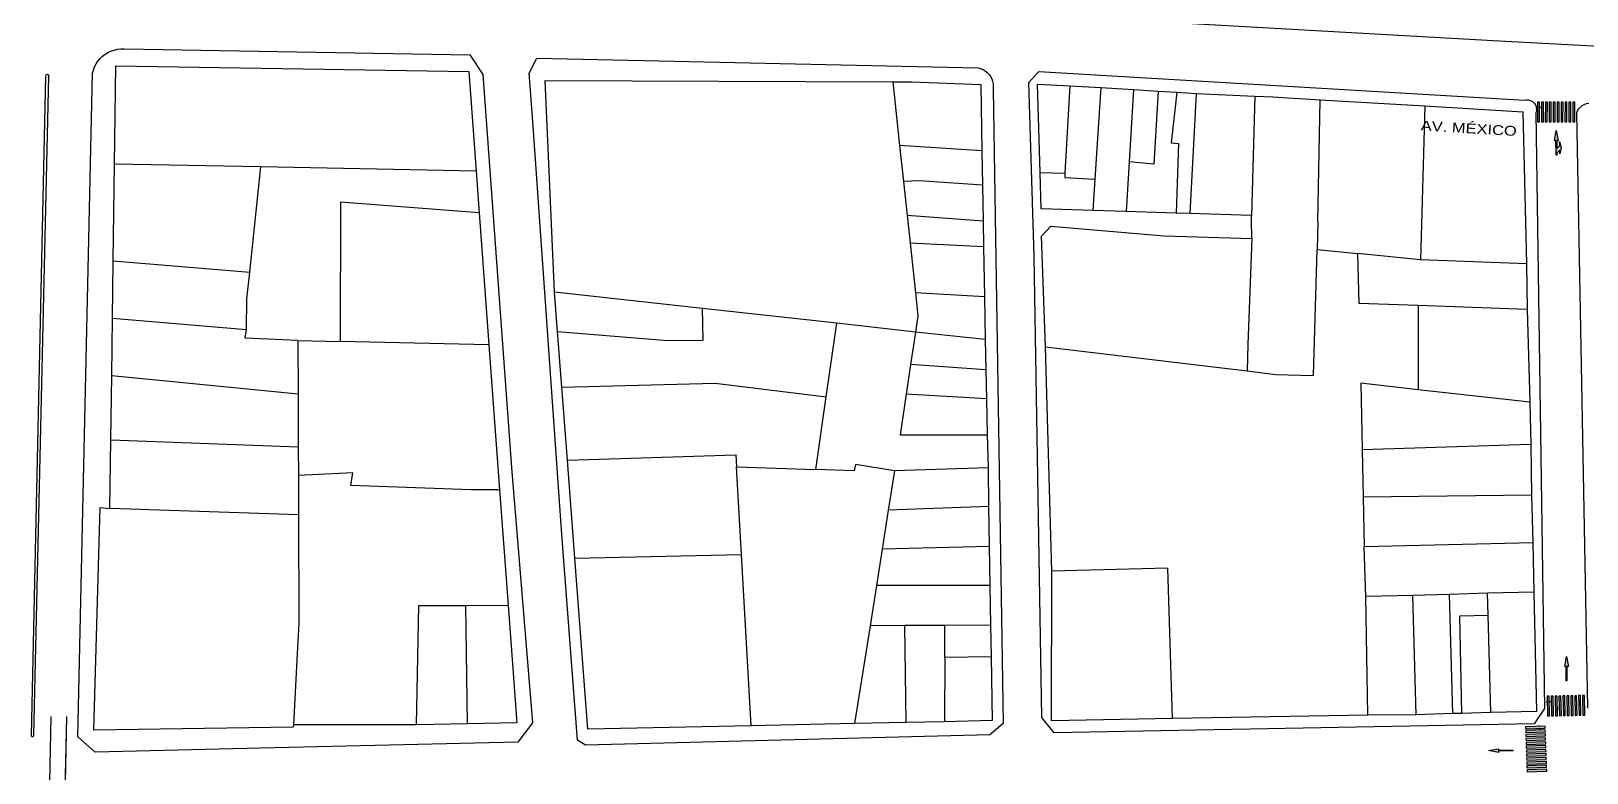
# Model space of a CAD drawing. Header units: metres. Extents: x 668617 to 675126, y 2286318 to 2293677.
# Drawn here: x 669404.7 to 669721.4, y 2287320.9 to 2287471.9 of the extents above; entities that cross this region are included whole.
import ezdxf

# ---------------------------------------------------------------- set-up
doc = ezdxf.new("R2010")
doc.units = ezdxf.units.M
doc.header["$MEASUREMENT"] = 0
doc.linetypes.add('ACAD_ISO07W100', pattern=[3, 0, -3])
for name, color, linetype in [('DMTG-PB-BANQUETAS', 251, 'Continuous'), ('DMTG-PB-LOTIFICACION', 253, 'Continuous'), ('DMTG-PB-MANZANAS', 251, 'Continuous'), ('DMTG-SH-FLECHA FRENTE', 252, 'Continuous'), ('DMTG-SH-FLECHA FRENTE DERECHA', 252, 'Continuous'), ('DMTG-SH-LINEA DISCONTINUA', 252, 'Continuous'), ('DMTG-SH-PASO PEATONAL', 253, 'Continuous'), ('DMTG-X-NOM CALLES', 250, 'Continuous')]:
    doc.layers.add(name, color=color, linetype=linetype)
doc.styles.add('CALLE', font='arial.ttf', dxfattribs={"height": 9})

# ---------------------------------------------------------------- blocks, each defined once
blk = doc.blocks.new('*U30')
for points in [[(0, -0.05), (30, -0.05), (30, 0.05), (0, 0.05)], [(35, -0.05), (37.5, -0.05), (37.5, 0.05), (35, 0.05)], [(42.5, -0.05), (45, -0.05), (45, 0.05), (42.5, 0.05)], [(50, -0.05), (52.5, -0.05), (52.5, 0.05), (50, 0.05)], [(57.5, -0.05), (60, -0.05), (60, 0.05), (57.5, 0.05)], [(65, -0.05), (67.5, -0.05), (67.5, 0.05), (65, 0.05)], [(72.5, -0.05), (75, -0.05), (75, 0.05), (72.5, 0.05)], [(80, -0.05), (82.5, -0.05), (82.5, 0.05), (80, 0.05)], [(87.5, -0.05), (90, -0.05), (90, 0.05), (87.5, 0.05)], [(95, -0.05), (97.5, -0.05), (97.5, 0.05), (95, 0.05)], [(102.5, -0.05), (105, -0.05), (105, 0.05), (102.5, 0.05)]]:
    blk.add_hatch(color=252).paths.add_polyline_path(points)
for points in [[(0, -0.05), (30, -0.05), (30, 0.05), (0, 0.05)], [(35, -0.05), (37.5, -0.05), (37.5, 0.05), (35, 0.05)], [(42.5, -0.05), (45, -0.05), (45, 0.05), (42.5, 0.05)], [(50, -0.05), (52.5, -0.05), (52.5, 0.05), (50, 0.05)], [(57.5, -0.05), (60, -0.05), (60, 0.05), (57.5, 0.05)], [(65, -0.05), (67.5, -0.05), (67.5, 0.05), (65, 0.05)], [(72.5, -0.05), (75, -0.05), (75, 0.05), (72.5, 0.05)], [(80, -0.05), (82.5, -0.05), (82.5, 0.05), (80, 0.05)], [(87.5, -0.05), (90, -0.05), (90, 0.05), (87.5, 0.05)], [(95, -0.05), (97.5, -0.05), (97.5, 0.05), (95, 0.05)], [(102.5, -0.05), (105, -0.05), (105, 0.05), (102.5, 0.05)]]:
    blk.add_lwpolyline(points, close=True)
blk = doc.blocks.new('*U310')
at = {"transparency": 33554687}
h = blk.add_hatch(color=252, dxfattribs=at)
h.dxf.hatch_style = 1
h.paths.add_polyline_path([(0.32, 6.49), (0.34, 6.89), (-3.65, 7.09), (-3.67, 6.69)])
h = blk.add_hatch(color=252, dxfattribs=at)
h.dxf.hatch_style = 1
h.paths.add_polyline_path([(0.36, 7.29), (0.38, 7.69), (-3.61, 7.89), (-3.63, 7.49)])
h = blk.add_hatch(color=252, dxfattribs=at)
h.dxf.hatch_style = 1
h.paths.add_polyline_path([(0.4, 8.09), (0.42, 8.49), (-3.58, 8.69), (-3.59, 8.29)])
h = blk.add_hatch(color=252, dxfattribs=at)
h.dxf.hatch_style = 1
h.paths.add_polyline_path([(0.44, 8.89), (0.46, 9.29), (-3.54, 9.49), (-3.56, 9.09)])
h = blk.add_hatch(color=252, dxfattribs=at)
h.dxf.hatch_style = 1
h.paths.add_polyline_path([(0.16, 3.3), (0.18, 3.7), (-3.81, 3.89), (-3.83, 3.49)])
h = blk.add_hatch(color=252, dxfattribs=at)
h.dxf.hatch_style = 1
h.paths.add_polyline_path([(0.2, 4.09), (0.22, 4.49), (-3.77, 4.69), (-3.79, 4.29)])
h = blk.add_hatch(color=252, dxfattribs=at)
h.dxf.hatch_style = 1
h.paths.add_polyline_path([(0.24, 4.89), (0.26, 5.29), (-3.73, 5.49), (-3.75, 5.09)])
h = blk.add_hatch(color=252, dxfattribs=at)
h.dxf.hatch_style = 1
h.paths.add_polyline_path([(0.28, 5.69), (0.3, 6.09), (-3.69, 6.29), (-3.71, 5.89)])
h = blk.add_hatch(color=252, dxfattribs=at)
h.dxf.hatch_style = 1
h.paths.add_polyline_path([(0, 0.1), (0.02, 0.5), (-3.97, 0.7), (-3.99, 0.3)])
h = blk.add_hatch(color=252, dxfattribs=at)
h.dxf.hatch_style = 1
h.paths.add_polyline_path([(0.04, 0.9), (0.06, 1.3), (-3.93, 1.5), (-3.95, 1.1)])
h = blk.add_hatch(color=252, dxfattribs=at)
h.dxf.hatch_style = 1
h.paths.add_polyline_path([(0.08, 1.7), (0.1, 2.1), (-3.89, 2.3), (-3.91, 1.9)])
h = blk.add_hatch(color=252, dxfattribs=at)
h.dxf.hatch_style = 1
h.paths.add_polyline_path([(0.12, 2.5), (0.14, 2.9), (-3.85, 3.09), (-3.87, 2.69)])
for points in [[(0.32, 6.49), (0.34, 6.89), (-3.65, 7.09), (-3.67, 6.69)], [(0.36, 7.29), (0.38, 7.69), (-3.61, 7.89), (-3.63, 7.49)], [(0.4, 8.09), (0.42, 8.49), (-3.58, 8.69), (-3.59, 8.29)], [(0.44, 8.89), (0.46, 9.29), (-3.54, 9.49), (-3.56, 9.09)], [(0.16, 3.3), (0.18, 3.7), (-3.81, 3.89), (-3.83, 3.49)], [(0.2, 4.09), (0.22, 4.49), (-3.77, 4.69), (-3.79, 4.29)], [(0.24, 4.89), (0.26, 5.29), (-3.73, 5.49), (-3.75, 5.09)], [(0.28, 5.69), (0.3, 6.09), (-3.69, 6.29), (-3.71, 5.89)], [(0, 0.1), (0.02, 0.5), (-3.97, 0.7), (-3.99, 0.3)], [(0.04, 0.9), (0.06, 1.3), (-3.93, 1.5), (-3.95, 1.1)], [(0.08, 1.7), (0.1, 2.1), (-3.89, 2.3), (-3.91, 1.9)], [(0.12, 2.5), (0.14, 2.9), (-3.85, 3.09), (-3.87, 2.69)]]:
    blk.add_lwpolyline(points, close=True)
at = {"layer": 'Defpoints', "color": 255, "linetype": 'ACAD_ISO07W100'}
for p, q in [((-2.92, 0.9), (0.18, 0.75)), ((-2.8, 0.14), (0.3, -0.01))]:
    blk.add_line(p, q, dxfattribs=at)
blk = doc.blocks.new('*U344')
at = {"transparency": 33554687}
h = blk.add_hatch(color=252, dxfattribs=at)
h.dxf.hatch_style = 1
h.paths.add_polyline_path([(0.32, 6.49), (0.34, 6.89), (-3.65, 7.09), (-3.67, 6.69)])
h = blk.add_hatch(color=252, dxfattribs=at)
h.dxf.hatch_style = 1
h.paths.add_polyline_path([(0.36, 7.29), (0.38, 7.69), (-3.61, 7.89), (-3.63, 7.49)])
h = blk.add_hatch(color=252, dxfattribs=at)
h.dxf.hatch_style = 1
h.paths.add_polyline_path([(0.16, 3.3), (0.18, 3.7), (-3.81, 3.89), (-3.83, 3.49)])
h = blk.add_hatch(color=252, dxfattribs=at)
h.dxf.hatch_style = 1
h.paths.add_polyline_path([(0.2, 4.09), (0.22, 4.49), (-3.77, 4.69), (-3.79, 4.29)])
h = blk.add_hatch(color=252, dxfattribs=at)
h.dxf.hatch_style = 1
h.paths.add_polyline_path([(0.24, 4.89), (0.26, 5.29), (-3.73, 5.49), (-3.75, 5.09)])
h = blk.add_hatch(color=252, dxfattribs=at)
h.dxf.hatch_style = 1
h.paths.add_polyline_path([(0.28, 5.69), (0.3, 6.09), (-3.69, 6.29), (-3.71, 5.89)])
h = blk.add_hatch(color=252, dxfattribs=at)
h.dxf.hatch_style = 1
h.paths.add_polyline_path([(0, 0.1), (0.02, 0.5), (-3.97, 0.7), (-3.99, 0.3)])
h = blk.add_hatch(color=252, dxfattribs=at)
h.dxf.hatch_style = 1
h.paths.add_polyline_path([(0.04, 0.9), (0.06, 1.3), (-3.93, 1.5), (-3.95, 1.1)])
h = blk.add_hatch(color=252, dxfattribs=at)
h.dxf.hatch_style = 1
h.paths.add_polyline_path([(0.08, 1.7), (0.1, 2.1), (-3.89, 2.3), (-3.91, 1.9)])
h = blk.add_hatch(color=252, dxfattribs=at)
h.dxf.hatch_style = 1
h.paths.add_polyline_path([(0.12, 2.5), (0.14, 2.9), (-3.85, 3.09), (-3.87, 2.69)])
for points in [[(0.32, 6.49), (0.34, 6.89), (-3.65, 7.09), (-3.67, 6.69)], [(0.36, 7.29), (0.38, 7.69), (-3.61, 7.89), (-3.63, 7.49)], [(0.16, 3.3), (0.18, 3.7), (-3.81, 3.89), (-3.83, 3.49)], [(0.2, 4.09), (0.22, 4.49), (-3.77, 4.69), (-3.79, 4.29)], [(0.24, 4.89), (0.26, 5.29), (-3.73, 5.49), (-3.75, 5.09)], [(0.28, 5.69), (0.3, 6.09), (-3.69, 6.29), (-3.71, 5.89)], [(0, 0.1), (0.02, 0.5), (-3.97, 0.7), (-3.99, 0.3)], [(0.04, 0.9), (0.06, 1.3), (-3.93, 1.5), (-3.95, 1.1)], [(0.08, 1.7), (0.1, 2.1), (-3.89, 2.3), (-3.91, 1.9)], [(0.12, 2.5), (0.14, 2.9), (-3.85, 3.09), (-3.87, 2.69)]]:
    blk.add_lwpolyline(points, close=True)
at = {"layer": 'Defpoints', "color": 255, "linetype": 'ACAD_ISO07W100'}
for p, q in [((-2.92, 0.9), (0.18, 0.75)), ((-2.8, 0.14), (0.3, -0.01))]:
    blk.add_line(p, q, dxfattribs=at)
blk = doc.blocks.new('*U225')
blk.add_hatch(color=252).paths.add_polyline_path([(4.21, 5.23), (3.84, 3.18), (4.14, 3.18), (4.14, 0.23), (4.29, 0.23), (4.29, 3.18), (4.59, 3.18)])
at = {"color": 252}
blk.add_lwpolyline([(4.21, 5.23), (3.84, 3.18), (4.14, 3.18), (4.14, 0.23), (4.29, 0.23), (4.29, 3.18), (4.59, 3.18), (4.21, 5.23)], dxfattribs=at)
blk = doc.blocks.new('*U61')
blk.add_hatch(color=252).paths.add_polyline_path([(-2.43, 3.09), (-2.43, 2.74), (-2.58, 2.74), (-2.58, 5.69), (-2.88, 5.69), (-2.51, 7.74), (-2.13, 5.69), (-2.43, 5.69), (-2.43, 4.09), (-1.83, 4.69), (-1.83, 5.49), (-1.53, 4.19), (-1.83, 2.99), (-1.83, 3.69)])
at = {"color": 252}
blk.add_lwpolyline([(-2.43, 3.09), (-2.43, 2.74), (-2.58, 2.74), (-2.58, 5.69), (-2.88, 5.69), (-2.51, 7.74), (-2.13, 5.69), (-2.43, 5.69), (-2.43, 4.09), (-1.83, 4.69), (-1.83, 5.49), (-1.53, 4.19), (-1.83, 2.99), (-1.83, 3.69)], close=True, dxfattribs=at)

msp = doc.modelspace()

# ---------------------------------------------------------------- linework, layer by layer
at = {"layer": 'DMTG-PB-BANQUETAS'}
for points in [[(669633.82769, 2287473.88551), (669702.33785, 2287469.99673), (669796.13062, 2287465.0133)], [(669494.06777, 2287467.09591), (669496.65249, 2287463.11973), (669502.49982, 2287383.07339), (669506.82833, 2287331.10302), (669503.78589, 2287327.12437), (669451.44655, 2287325.91766), (669417.78752, 2287325.08908), (669414.22762, 2287328.23144), (669417.25592, 2287463.33577), (669417.42079, 2287463.99457), (669417.6575, 2287464.63184), (669417.96298, 2287465.2386), (669418.3342, 2287465.80787), (669418.76607, 2287466.3317), (669419.25358, 2287466.80512), (669419.79067, 2287467.22116), (669420.3703, 2287467.57589), (669420.98644, 2287467.86335), (669421.63007, 2287468.08161), (669422.29315, 2287468.22572), (669422.96969, 2287468.29673), (669423.64867, 2287468.29172), (669494.06777, 2287467.09591)], [(669597.50232, 2287464.48638), (669598.01629, 2287464.34458), (669598.50575, 2287464.13396), (669598.96071, 2287463.8566), (669599.37324, 2287463.52054), (669599.73637, 2287463.12985), (669600.04115, 2287462.69259), (669600.28365, 2287462.21779), (669600.45794, 2287461.71449), (669600.56109, 2287461.19171), (669600.59116, 2287460.65948), (669600.54724, 2287460.12879), (669602.625, 2287330.97493), (669599.9076, 2287328.62792), (669517.61183, 2287326.5243), (669515.93451, 2287327.57071), (669512.75957, 2287369.45429), (669506.81489, 2287454.46648), (669506.12672, 2287463.3868), (669507.686, 2287466.40038), (669597.50232, 2287464.48638)], [(669712.76825, 2287333.99003), (669710.6692, 2287330.87444), (669612.95996, 2287329.0346), (669610.45326, 2287332.20018), (669608.93648, 2287426.12494), (669607.83128, 2287461.46206), (669609.85966, 2287463.67415), (669708.75871, 2287457.896), (669709.14104, 2287457.94018), (669709.52583, 2287457.91034), (669709.89708, 2287457.8066), (669710.24081, 2287457.63306), (669710.54507, 2287457.39681), (669710.79793, 2287457.10593), (669710.98947, 2287456.77151), (669711.11378, 2287456.40658), (669711.16396, 2287456.0242), (669711.14112, 2287455.64036), (669711.04337, 2287455.26707), (669712.76825, 2287333.99003)], [(669407.69845, 2287462.7653), (669404.74005, 2287328.59548), (669404.75895, 2287328.44633), (669404.85409, 2287328.33063), (669404.99675, 2287328.28357), (669405.14203, 2287328.3205), (669405.24484, 2287328.42975), (669405.27392, 2287328.57654), (669408.34257, 2287462.77954), (669408.31566, 2287462.92774), (669408.22455, 2287463.04842), (669408.08803, 2287463.11343), (669407.938, 2287463.11054), (669407.80447, 2287463.03852), (669407.71855, 2287462.91515), (669407.69845, 2287462.7653)], [(669407.69845, 2287462.7653), (669404.74005, 2287328.59548), (669404.75895, 2287328.44633), (669404.85409, 2287328.33063), (669404.99675, 2287328.28357), (669405.14203, 2287328.3205), (669405.24484, 2287328.42975), (669405.27392, 2287328.57654), (669408.34257, 2287462.77954), (669408.31566, 2287462.92774), (669408.22455, 2287463.04842), (669408.08803, 2287463.11343), (669407.938, 2287463.11054), (669407.80447, 2287463.03852), (669407.71855, 2287462.91515), (669407.69845, 2287462.7653)], [(669721.58193, 2287334.04898), (669719.33562, 2287455.27086), (669719.52488, 2287455.71148), (669719.78188, 2287456.11759), (669720.10054, 2287456.47625), (669720.47279, 2287456.77951), (669720.88857, 2287457.01945), (669721.33784, 2287457.19014), (669721.80757, 2287457.28667)]]:
    msp.add_lwpolyline(points, dxfattribs=at)
at = {"layer": 'DMTG-PB-BANQUETAS', "flags": 128}
msp.add_lwpolyline([(669407.69845, 2287462.7653), (669404.74005, 2287328.59548), (669404.75895, 2287328.44633), (669404.85409, 2287328.33063), (669404.99675, 2287328.28357), (669405.14203, 2287328.3205), (669405.24484, 2287328.42975), (669405.27392, 2287328.57654), (669408.34257, 2287462.77954), (669408.31566, 2287462.92774), (669408.22455, 2287463.04842), (669408.08803, 2287463.11343), (669407.938, 2287463.11054), (669407.80447, 2287463.03852), (669407.71855, 2287462.91515), (669407.69845, 2287462.7653)], dxfattribs=at)
msp.add_lwpolyline([(669407.69845, 2287462.7653), (669404.74005, 2287328.59548), (669404.75895, 2287328.44633), (669404.85409, 2287328.33063), (669404.99675, 2287328.28357), (669405.14203, 2287328.3205), (669405.24484, 2287328.42975), (669405.27392, 2287328.57654), (669408.34257, 2287462.77954), (669408.31566, 2287462.92774), (669408.22455, 2287463.04842), (669408.08803, 2287463.11343), (669407.938, 2287463.11054), (669407.80447, 2287463.03852), (669407.71855, 2287462.91515), (669407.69845, 2287462.7653)], dxfattribs=at)
at = {"layer": 'DMTG-PB-LOTIFICACION'}
for p, q in [((669421.73993, 2287444.86401), (669422.01433, 2287464.86608)), ((669422.01433, 2287464.86608), (669493.8303, 2287463.73119)), ((669493.8303, 2287463.73119), (669495.3174, 2287443.38658)), ((669509.34038, 2287461.86032), (669580.13267, 2287461.58111)), ((669511.27467, 2287418.80659), (669509.34038, 2287461.86032)), ((669580.13267, 2287461.58111), (669584.03266, 2287461.59769)), ((669580.13267, 2287461.58111), (669581.51713, 2287448.66633)), ((669584.03266, 2287461.59769), (669598.02514, 2287461.06712)), ((669598.02514, 2287461.06712), (669598.27292, 2287447.56756)), ((669609.57433, 2287461.12655), (669616.19585, 2287460.78464)), ((669610.13078, 2287443.10875), (669609.57433, 2287461.12655)), ((669616.19585, 2287460.78464), (669615.17133, 2287442.99014)), ((669616.19585, 2287460.78464), (669622.5074, 2287460.43142)), ((669622.5074, 2287460.43142), (669621.27662, 2287441.75603)), ((669622.5074, 2287460.43142), (669629.119, 2287460.06947)), ((669629.119, 2287460.06947), (669628.2515, 2287445.33565)), ((669629.119, 2287460.06947), (669634.12056, 2287459.71068)), ((669634.12056, 2287459.71068), (669633.26358, 2287444.85691)), ((669634.12056, 2287459.71068), (669637.93159, 2287459.47685)), ((669637.93159, 2287459.47685), (669636.82526, 2287449.18206)), ((669637.93159, 2287459.47685), (669641.8527, 2287459.22348)), ((669641.8527, 2287459.22348), (669640.5764, 2287434.77785)), ((669641.8527, 2287459.22348), (669653.85505, 2287458.6944)), ((669653.85505, 2287458.6944), (669653.11824, 2287434.37106)), ((669653.85505, 2287458.6944), (669657.45583, 2287458.51968)), ((669657.45583, 2287458.51968), (669660.47652, 2287458.36249)), ((669660.47652, 2287458.36249), (669664.14763, 2287458.10807)), ((669664.14763, 2287458.10807), (669667.1285, 2287457.91071)), ((669666.67385, 2287433.07856), (669667.1285, 2287457.91071)), ((669667.1285, 2287457.91071), (669688.42386, 2287456.69105)), ((669688.42386, 2287456.69105), (669687.5368, 2287425.357)), ((669688.42386, 2287456.69105), (669708.36924, 2287455.46566)), ((669708.36924, 2287455.46566), (669709.14051, 2287424.52865)), ((669598.27292, 2287447.56756), (669581.51713, 2287448.66633)), ((669581.51713, 2287448.66633), (669582.3036, 2287441.32986)), ((669636.82526, 2287449.18206), (669638.28571, 2287449.07826)), ((669638.28571, 2287449.07826), (669637.80613, 2287434.8361)), ((669421.47429, 2287425.15199), (669421.73993, 2287444.86401)), ((669451.51309, 2287444.26617), (669421.73993, 2287444.86401)), ((669598.27292, 2287447.56756), (669598.39288, 2287440.56775)), ((669628.2515, 2287445.33565), (669627.65457, 2287435.18303)), ((669633.26358, 2287444.85691), (669628.2515, 2287445.33565)), ((669449.23449, 2287422.86984), (669451.51309, 2287444.26617)), ((669495.3174, 2287443.38658), (669451.51309, 2287444.26617)), ((669495.3174, 2287443.38658), (669495.95369, 2287434.9089)), ((669585.58898, 2287441.43339), (669582.3036, 2287441.32986)), ((669598.39288, 2287440.56775), (669585.58898, 2287441.43339)), ((669610.13078, 2287443.10875), (669615.17133, 2287442.99014)), ((669610.34205, 2287435.73958), (669610.13078, 2287443.10875)), ((669615.17133, 2287442.99014), (669615.12507, 2287442.10993)), ((669615.12507, 2287442.10993), (669621.27662, 2287441.75603)), ((669621.27662, 2287441.75603), (669620.86357, 2287435.40422)), ((669582.3036, 2287441.32986), (669583.0504, 2287434.36343)), ((669598.39288, 2287440.56775), (669598.52417, 2287433.25798)), ((669467.69388, 2287437.09892), (669467.64601, 2287408.75707)), ((669495.95369, 2287434.9089), (669467.69388, 2287437.09892)), ((669620.86357, 2287435.40422), (669610.34205, 2287435.73958)), ((669627.65457, 2287435.18303), (669620.86357, 2287435.40422)), ((669637.80613, 2287434.8361), (669627.65457, 2287435.18303)), ((669495.95369, 2287434.9089), (669497.92856, 2287408.07608)), ((669598.52417, 2287433.25798), (669583.0504, 2287434.36343)), ((669583.0504, 2287434.36343), (669583.64946, 2287428.77522)), ((669598.52417, 2287433.25798), (669598.62664, 2287428.00818)), ((669610.42577, 2287430.14989), (669612.3171, 2287432.19793)), ((669612.3171, 2287432.19793), (669635.38554, 2287430.25579)), ((669640.5764, 2287434.77785), (669637.80613, 2287434.8361)), ((669653.11824, 2287434.37106), (669640.5764, 2287434.77785)), ((669653.13202, 2287433.48111), (669653.11824, 2287434.37106)), ((669653.20801, 2287429.7114), (669653.13202, 2287433.48111)), ((669666.67385, 2287433.07856), (669666.51761, 2287427.47784)), ((669598.62664, 2287428.00818), (669583.64946, 2287428.77522)), ((669583.64946, 2287428.77522), (669584.73398, 2287418.65847)), ((669611.19114, 2287407.67293), (669610.42577, 2287430.14989)), ((669635.38554, 2287430.25579), (669653.20801, 2287429.7114)), ((669653.20801, 2287429.7114), (669652.42954, 2287408.1379)), ((669598.62664, 2287428.00818), (669598.80008, 2287417.85846)), ((669665.79644, 2287401.82455), (669666.51761, 2287427.47784)), ((669666.51761, 2287427.47784), (669674.70118, 2287426.65256)), ((669687.5368, 2287425.357), (669674.70118, 2287426.65256)), ((669674.70118, 2287426.65256), (669674.99441, 2287416.46371)), ((669421.31433, 2287413.46078), (669421.47429, 2287425.15199)), ((669421.47429, 2287425.15199), (669449.23449, 2287422.86984)), ((669448.67786, 2287417.40723), (669449.23449, 2287422.86984)), ((669709.14051, 2287424.52865), (669687.5368, 2287425.357)), ((669709.14051, 2287424.52865), (669709.28992, 2287415.2392)), ((669448.57448, 2287411.18651), (669448.67786, 2287417.40723)), ((669541.39081, 2287415.46637), (669511.27467, 2287418.80659)), ((669511.88903, 2287410.77883), (669511.27467, 2287418.80659)), ((669598.80008, 2287417.85846), (669584.73398, 2287418.65847)), ((669584.73398, 2287418.65847), (669585.23651, 2287413.97065)), ((669598.80008, 2287417.85846), (669598.95753, 2287409.10873)), ((669687.05634, 2287416.03488), (669674.99441, 2287416.46371)), ((669421.15415, 2287401.81957), (669421.31433, 2287413.46078)), ((669421.31433, 2287413.46078), (669448.57448, 2287411.18651)), ((669568.74423, 2287412.43257), (669541.39081, 2287415.46637)), ((669541.50696, 2287409.03461), (669541.39081, 2287415.46637)), ((669585.23651, 2287413.97065), (669584.74068, 2287410.65839)), ((669709.28992, 2287415.2392), (669687.05634, 2287416.03488)), ((669687.05634, 2287416.03488), (669687.08898, 2287398.91487)), ((669709.28992, 2287415.2392), (669709.77989, 2287396.39111)), ((669448.33219, 2287409.3854), (669448.57448, 2287411.18651)), ((669511.88903, 2287410.77883), (669534.31741, 2287408.90405)), ((669512.74752, 2287399.45197), (669511.88903, 2287410.77883)), ((669566.57273, 2287397.43123), (669568.74423, 2287412.43257)), ((669584.74068, 2287410.65839), (669568.74423, 2287412.43257)), ((669584.74068, 2287410.65839), (669583.75573, 2287404.02288)), ((669598.95753, 2287409.10873), (669584.74068, 2287410.65839)), ((669459.04367, 2287408.95947), (669448.33219, 2287409.3854)), ((669459.04367, 2287408.95947), (669467.64601, 2287408.75707)), ((669459.04367, 2287408.95947), (669459.0785, 2287398.10058)), ((669497.92856, 2287408.07608), (669467.64601, 2287408.75707)), ((669497.92856, 2287408.07608), (669500.08507, 2287378.52391)), ((669534.31741, 2287408.90405), (669541.50696, 2287409.03461)), ((669598.95753, 2287409.10873), (669599.07398, 2287402.92894)), ((669611.19114, 2287407.67293), (669652.23245, 2287402.73701)), ((669612.51506, 2287361.96814), (669611.19114, 2287407.67293)), ((669652.42954, 2287408.1379), (669652.23245, 2287402.73701)), ((669583.75573, 2287404.02288), (669582.86466, 2287398.01986)), ((669599.07398, 2287402.92894), (669583.75573, 2287404.02288)), ((669420.96026, 2287388.70815), (669421.15415, 2287401.81957)), ((669421.15415, 2287401.81957), (669459.0785, 2287398.10058)), ((669599.07398, 2287402.92894), (669599.17923, 2287397.02912)), ((669652.23245, 2287402.73701), (669658.00545, 2287402.0415)), ((669658.00545, 2287402.0415), (669665.79644, 2287401.82455)), ((669459.0785, 2287398.10058), (669459.11318, 2287387.29027)), ((669512.74752, 2287399.45197), (669543.95474, 2287400.21461)), ((669513.90134, 2287384.5462), (669512.74752, 2287399.45197)), ((669543.95474, 2287400.21461), (669566.57273, 2287397.43123)), ((669564.4349, 2287382.66251), (669566.57273, 2287397.43123)), ((669582.86466, 2287398.01986), (669581.63031, 2287389.70422)), ((669599.17923, 2287397.02912), (669582.86466, 2287398.01986)), ((669687.08898, 2287398.91487), (669675.37336, 2287400.21517)), ((669675.37336, 2287400.21517), (669675.66072, 2287386.69627)), ((669709.77989, 2287396.39111), (669687.08898, 2287398.91487)), ((669599.17923, 2287397.02912), (669599.31052, 2287389.71935)), ((669709.77989, 2287396.39111), (669709.98659, 2287387.74191)), ((669420.77018, 2287374.70671), (669420.96026, 2287388.70815)), ((669420.96026, 2287388.70815), (669459.11318, 2287387.29027)), ((669581.63031, 2287389.70422), (669599.31052, 2287389.71935)), ((669599.31052, 2287389.71935), (669599.56915, 2287383.03015)), ((669709.98659, 2287387.74191), (669675.66072, 2287386.69627)), ((669709.98659, 2287387.74191), (669710.16033, 2287377.43256)), ((669459.11318, 2287387.29027), (669459.15663, 2287381.4502)), ((669513.90134, 2287384.5462), (669548.20726, 2287385.62202)), ((669515.41667, 2287364.61173), (669513.90134, 2287384.5462)), ((669548.20726, 2287385.62202), (669548.34355, 2287383.21123)), ((669675.66072, 2287386.69627), (669675.87178, 2287377.01708)), ((669470.20991, 2287381.95712), (669459.15663, 2287381.4502)), ((669459.15663, 2287381.4502), (669459.17634, 2287373.44992)), ((669469.85083, 2287379.40547), (669470.20991, 2287381.95712)), ((669548.34355, 2287383.21123), (669564.4349, 2287382.66251)), ((669549.33698, 2287365.33502), (669548.34355, 2287383.21123)), ((669572.30145, 2287382.39425), (669564.4349, 2287382.66251)), ((669572.56601, 2287383.66543), (669572.30145, 2287382.39425)), ((669580.49151, 2287382.40905), (669572.56601, 2287383.66543)), ((669580.49151, 2287382.40905), (669579.22379, 2287374.38201)), ((669599.56915, 2287383.03015), (669580.49151, 2287382.40905)), ((669599.56915, 2287383.03015), (669599.58296, 2287375.12985)), ((669494.31504, 2287378.50939), (669469.85083, 2287379.40547)), ((669500.08507, 2287378.52391), (669494.31504, 2287378.50939)), ((669500.08507, 2287378.52391), (669501.81573, 2287355.01019)), ((669417.48326, 2287329.5807), (669418.81916, 2287374.93843)), ((669418.81916, 2287374.93843), (669420.77018, 2287374.70671)), ((669599.58296, 2287375.12985), (669579.22379, 2287374.38201)), ((669599.58296, 2287375.12985), (669599.72789, 2287366.97009)), ((669710.16033, 2287377.43256), (669675.87178, 2287377.01708)), ((669675.87178, 2287377.01708), (669676.09468, 2287366.90793)), ((669710.16033, 2287377.43256), (669710.40135, 2287367.76349)), ((669459.17634, 2287373.44992), (669420.77018, 2287374.70671)), ((669459.17634, 2287373.44992), (669459.23082, 2287351.32908)), ((669579.22379, 2287374.38201), (669577.96889, 2287366.43614)), ((669577.96889, 2287366.43614), (669576.79964, 2287359.03261)), ((669599.72789, 2287366.97009), (669577.96889, 2287366.43614)), ((669599.72789, 2287366.97009), (669599.86187, 2287359.0303)), ((669710.40135, 2287367.76349), (669676.09468, 2287366.90793)), ((669676.40761, 2287356.78917), (669676.09468, 2287366.90793)), ((669710.40135, 2287367.76349), (669710.61403, 2287357.7043)), ((669515.41667, 2287364.61173), (669549.33698, 2287365.33502)), ((669518.08565, 2287329.8115), (669515.41667, 2287364.61173)), ((669551.27325, 2287330.49255), (669549.33698, 2287365.33502)), ((669636.13268, 2287362.57835), (669612.51506, 2287361.96814)), ((669637.03255, 2287331.97189), (669636.13268, 2287362.57835)), ((669612.41442, 2287331.47744), (669612.51506, 2287361.96814)), ((669576.79964, 2287359.03261), (669575.5037, 2287350.8269)), ((669599.86187, 2287359.0303), (669576.79964, 2287359.03261)), ((669599.86187, 2287359.0303), (669600.00637, 2287350.97055)), ((669685.99663, 2287357.03985), (669676.40761, 2287356.78917)), ((669676.81998, 2287332.6607), (669676.40761, 2287356.78917)), ((669693.46584, 2287357.24155), (669685.99663, 2287357.03985)), ((669686.63998, 2287332.68236), (669685.99663, 2287357.03985)), ((669701.19501, 2287357.45434), (669693.46584, 2287357.24155)), ((669694.13868, 2287333.00418), (669693.46584, 2287357.24155)), ((669710.61403, 2287357.7043), (669701.19501, 2287357.45434)), ((669701.32376, 2287353.03485), (669701.19501, 2287357.45434)), ((669710.61403, 2287357.7043), (669711.13717, 2287333.39631)), ((669483.18948, 2287330.69995), (669483.65569, 2287354.95303)), ((669483.65569, 2287354.95303), (669493.19577, 2287354.98306)), ((669493.19577, 2287354.98306), (669501.81573, 2287355.01019)), ((669493.58881, 2287330.89414), (669493.19577, 2287354.98306)), ((669501.81573, 2287355.01019), (669503.5881, 2287331.09664)), ((669695.53441, 2287352.87028), (669701.32376, 2287353.03485)), ((669695.94867, 2287333.01186), (669695.53441, 2287352.87028)), ((669701.88798, 2287333.18706), (669701.32376, 2287353.03485)), ((669459.23082, 2287351.32908), (669458.89698, 2287345.21738)), ((669575.5037, 2287350.8269), (669572.3617, 2287330.93218)), ((669582.5665, 2287350.87644), (669575.5037, 2287350.8269)), ((669590.75639, 2287350.93125), (669582.5665, 2287350.87644)), ((669582.86086, 2287331.1668), (669582.5665, 2287350.87644)), ((669590.72768, 2287344.39019), (669590.75639, 2287350.93125)), ((669600.00637, 2287350.97055), (669590.75639, 2287350.93125)), ((669600.00637, 2287350.97055), (669600.13393, 2287344.5308)), ((669458.89698, 2287345.21738), (669458.11424, 2287330.65311)), ((669590.72768, 2287344.39019), (669590.67032, 2287331.31999)), ((669600.13393, 2287344.5308), (669590.72768, 2287344.39019)), ((669600.13393, 2287344.5308), (669600.35957, 2287331.53117)), ((669458.11424, 2287330.65311), (669458.09114, 2287330.22328)), ((669483.18948, 2287330.69995), (669458.11424, 2287330.65311)), ((669493.58881, 2287330.89414), (669483.18948, 2287330.69995)), ((669503.5881, 2287331.09664), (669493.58881, 2287330.89414)), ((669572.3617, 2287330.93218), (669551.27325, 2287330.49255)), ((669582.86086, 2287331.1668), (669572.3617, 2287330.93218)), ((669590.67032, 2287331.31999), (669582.86086, 2287331.1668)), ((669600.35957, 2287331.53117), (669590.67032, 2287331.31999)), ((669637.03255, 2287331.97189), (669612.41442, 2287331.47744)), ((669676.81998, 2287332.6607), (669637.03255, 2287331.97189)), ((669686.63998, 2287332.68236), (669676.81998, 2287332.6607)), ((669694.13868, 2287333.00418), (669686.63998, 2287332.68236)), ((669695.94867, 2287333.01186), (669694.13868, 2287333.00418)), ((669701.88798, 2287333.18706), (669695.94867, 2287333.01186)), ((669711.13717, 2287333.39631), (669701.88798, 2287333.18706)), ((669458.09114, 2287330.22328), (669417.48326, 2287329.5807)), ((669551.27325, 2287330.49255), (669518.08565, 2287329.8115))]:
    msp.add_line(p, q, dxfattribs=at)
at = {"layer": 'DMTG-PB-MANZANAS'}
for points in [[(669493.8303, 2287463.73119), (669495.3174, 2287443.38658), (669495.95369, 2287434.9089), (669497.92856, 2287408.07608), (669500.08507, 2287378.52391), (669501.81573, 2287355.01019), (669503.5881, 2287331.09664), (669493.58881, 2287330.89414), (669483.18948, 2287330.69995), (669458.11424, 2287330.65311), (669458.09114, 2287330.22328), (669417.48326, 2287329.5807), (669418.81916, 2287374.93843), (669420.77018, 2287374.70671), (669420.96026, 2287388.70815), (669421.15415, 2287401.81957), (669421.31433, 2287413.46078), (669421.47429, 2287425.15199), (669421.73993, 2287444.86401), (669422.01433, 2287464.86608)], [(669584.03266, 2287461.59769), (669598.02514, 2287461.06712), (669598.27292, 2287447.56756), (669598.39288, 2287440.56775), (669598.52417, 2287433.25798), (669598.62664, 2287428.00818), (669598.80008, 2287417.85846), (669598.95753, 2287409.10873), (669599.07398, 2287402.92894), (669599.17923, 2287397.02912), (669599.31052, 2287389.71935), (669599.56915, 2287383.03015), (669599.58296, 2287375.12985), (669599.72789, 2287366.97009), (669599.86187, 2287359.0303), (669600.00637, 2287350.97055), (669600.13393, 2287344.5308), (669600.35957, 2287331.53117), (669590.67032, 2287331.31999), (669582.86086, 2287331.1668), (669572.3617, 2287330.93218), (669551.27325, 2287330.49255), (669518.08565, 2287329.8115), (669515.41667, 2287364.61173), (669513.90134, 2287384.5462), (669512.74752, 2287399.45197), (669511.88903, 2287410.77883), (669511.27467, 2287418.80659), (669509.34038, 2287461.86032), (669580.13267, 2287461.58111)], [(669616.19585, 2287460.78464), (669622.5074, 2287460.43142), (669629.119, 2287460.06947), (669634.12056, 2287459.71068), (669637.93159, 2287459.47685), (669641.8527, 2287459.22348), (669653.85505, 2287458.6944), (669657.45583, 2287458.51968), (669660.47652, 2287458.36249), (669664.14763, 2287458.10807), (669667.1285, 2287457.91071), (669688.42386, 2287456.69105), (669708.36924, 2287455.46566), (669709.14051, 2287424.52865), (669709.28992, 2287415.2392), (669709.77989, 2287396.39111), (669709.98659, 2287387.74191), (669710.16033, 2287377.43256), (669710.40135, 2287367.76349), (669710.61403, 2287357.7043), (669711.13717, 2287333.39631), (669701.88798, 2287333.18706), (669695.94867, 2287333.01186), (669694.13868, 2287333.00418), (669686.63998, 2287332.68236), (669676.81998, 2287332.6607), (669637.03255, 2287331.97189), (669612.41442, 2287331.47744), (669612.51506, 2287361.96814), (669611.19114, 2287407.67293), (669610.42577, 2287430.14989), (669612.3171, 2287432.19793), (669635.38554, 2287430.25579), (669653.20801, 2287429.7114), (669653.13202, 2287433.48111), (669653.11824, 2287434.37106), (669640.5764, 2287434.77785), (669637.80613, 2287434.8361), (669627.65457, 2287435.18303), (669620.86357, 2287435.40422), (669610.34205, 2287435.73958), (669610.13078, 2287443.10875), (669609.57433, 2287461.12655)]]:
    msp.add_lwpolyline(points, close=True, dxfattribs=at)

# ---------------------------------------------------------------- block references
at = {"layer": 'DMTG-SH-FLECHA FRENTE', "xscale": -1}
for p, rotation in [((669721.4961, 2287339.40992), 0.2743844684743735), ((669706.56583, 2287329.67514), 90.27438446847445)]:
    msp.add_blockref('*U225', p, dxfattribs=dict(at, rotation=rotation))
at = {"layer": 'DMTG-SH-FLECHA FRENTE DERECHA', "rotation": 1.082156298332075}
msp.add_blockref('*U61', (669717.80229, 2287444.00576), dxfattribs=at)
at = {"layer": 'DMTG-SH-LINEA DISCONTINUA', "rotation": 268.8014599576647}
for p in [(669408.79543, 2287332.31725), (669411.96349, 2287332.32592)]:
    msp.add_blockref('*U30', p, dxfattribs=at)
at = {"layer": 'DMTG-SH-PASO PEATONAL', "color": 252, "true_color": 0x939598}
for name, p, rotation in [('*U344', (669711.25018, 2287453.48683), 272.6859067988005), ('*U344', (669713.31519, 2287332.48074), 274.0738370966124), ('*U310', (669708.92426, 2287330.39591), 184.7989717851598)]:
    msp.add_blockref(name, p, dxfattribs=dict(at, rotation=rotation))

# ---------------------------------------------------------------- texts
at = {"layer": 'DMTG-X-NOM CALLES', "linetype": 'Continuous', "ltscale": 30, "style": 'CALLE', "width": 1.2}
msp.add_text('AV. MÉXICO', height=2, rotation=356.5964381, dxfattribs=at).set_placement((669687.5536, 2287451.72023))

doc.saveas('drawing.dxf')
